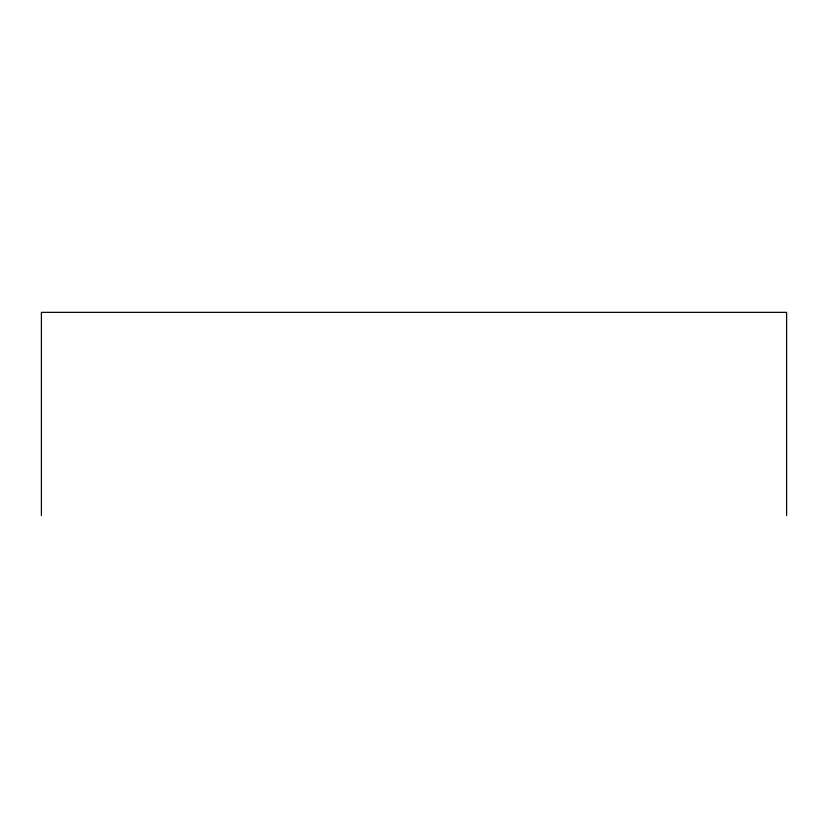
<?xml version="1.0" encoding="UTF-8"?>
<svg xmlns="http://www.w3.org/2000/svg" width="828" height="828" viewBox="0 0 828 828"><rect width="100%" height="100%" fill="white"/><g stroke="black" fill="none" stroke-linecap="round" stroke-linejoin="round"><path stroke-width="1.24" d="M786.6 515.647L786.6 312.353L41.4 312.353L41.4 515.647"/></g></svg>
